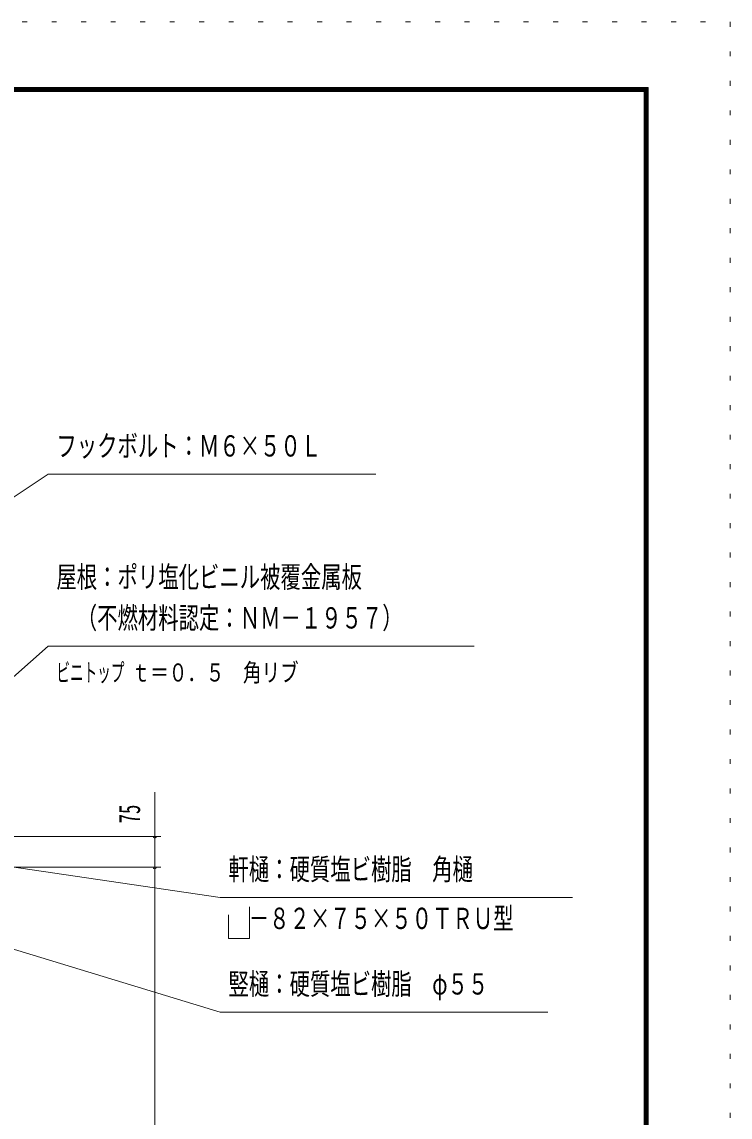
# Model space of a CAD drawing. Units: millimetres, scale not verified. Extents: x -25340 to 25345, y -10500 to 10500.
# Drawn here: x 21023 to 25345, y 3814 to 10500 of the extents above; entities that cross this region are included whole.
import ezdxf
from ezdxf.enums import TextEntityAlignment as Align

# ---------------------------------------------------------------- set-up
doc = ezdxf.new("R2010")
doc.units = ezdxf.units.MM
doc.header["$LTSCALE"] = 60
doc.linetypes.add('USER4', pattern=[3, 0.5, -2.5])
for name, color, linetype, lineweight in [('0-A_2-52DIM', 3, 'Continuous', 18), ('0-C_F-F', 5, 'Continuous', 18), ('0-D_F-E_J_ADD', 5, 'USER4', 18)]:
    doc.layers.add(name, color=color, linetype=linetype, lineweight=lineweight)
doc.styles.add('ＭＳ ゴシック', font='')
doc.styles.get('ＭＳ ゴシック').set_extended_font_data('MS Gothic')

msp = doc.modelspace()

# ---------------------------------------------------------------- linework, layer by layer
at = {"layer": '0-A_2-52DIM'}
for p, q in [((21183.13, 7739.93), (18794.1, 6145.67)), ((23183.12, 7739.93), (21183.13, 7739.93)), ((21183.13, 6689.93), (20026.44, 5662.5)), ((21183.13, 6689.93), (23783.13, 6689.93)), ((21833.12, 719.93), (21833.12, 5797.43)), ((20658.12, 5527.43), (21870.63, 5527.43)), ((21843.12, 5527.43), (21823.12, 5527.43)), ((22233.13, 5155.5), (20576.85, 5398.16)), ((20575.62, 5339.93), (21870.63, 5339.93)), ((21843.12, 5339.93), (21823.12, 5339.93)), ((22233.13, 5155.5), (24383.13, 5155.5)), ((22283.13, 4905.5), (22283.13, 5049.85)), ((22233.13, 4455.51), (20497, 4984.1)), ((22233.13, 4455.51), (24233.12, 4455.51))]:
    msp.add_line(p, q, dxfattribs=at)
msp.add_lwpolyline([(22283.13, 4905.5), (22411.91, 4905.5), (22411.91, 5096.93)], dxfattribs=at)
for centre in [(21833.12, 5527.43), (21833.12, 5339.93)]:
    msp.add_arc(centre, 10, 180, 0, dxfattribs=at)
at = {"layer": '0-C_F-F'}
for p, q in [((-3855.46, 10100), (24844.54, 10100)), ((-3852.96, 10097.5), (24842.03, 10097.5)), ((24842.03, -9997.5), (24842.03, 10097.5)), ((24844.54, -10000), (24844.54, 10100)), ((-3850.46, 10095), (24839.53, 10095)), ((-3847.96, 10092.5), (24837.03, 10092.5)), ((-3845.46, 10090), (24834.54, 10090)), ((-3842.96, 10087.5), (24832.04, 10087.5)), ((-3840.46, 10085), (24829.53, 10085)), ((-3837.96, 10082.5), (24827.04, 10082.5)), ((-3835.46, 10080), (24824.53, 10080)), ((-3832.96, 10077.5), (24822.04, 10077.5)), ((-3830.46, 10075), (24819.53, 10075)), ((24822.04, -9977.5), (24822.04, 10077.5)), ((24824.53, -9980), (24824.53, 10080)), ((24827.04, -9982.5), (24827.04, 10082.5)), ((24832.04, -9987.5), (24832.04, 10087.5)), ((24837.03, -9992.5), (24837.03, 10092.5))]:
    msp.add_line(p, q, dxfattribs=at)
for points in [[(-3850.46, 10095), (-3850.46, -9995), (24839.53, -9995), (24839.53, 10095)], [(-3845.46, 10090), (-3845.46, -9990), (24834.54, -9990), (24834.54, 10090)], [(-3840.46, 10085), (-3840.46, -9985), (24829.53, -9985), (24829.53, 10085)], [(-3830.46, 10075), (-3830.46, -9975), (24819.53, -9975), (24819.53, 10075)]]:
    msp.add_lwpolyline(points, dxfattribs=at)
at = {"layer": '0-D_F-E_J_ADD'}
msp.add_line((25344.54, 10500), (25344.54, -10500), dxfattribs=at)
msp.add_lwpolyline([(-4355.46, -10500), (-4355.46, 10500), (25344.54, 10500)], dxfattribs=at)

# ---------------------------------------------------------------- texts
at = {"layer": '0-A_2-52DIM', "color": 7, "style": 'ＭＳ ゴシック'}
for s, height, width, p in [('フックボルト：Ｍ６×５０Ｌ', 130.2, 0.7, (21233.13, 7807.69)), ('屋根：ポリ塩化ビニル被覆金属板', 130.2, 0.7, (21233.13, 7007.69)), ('\u3000（不燃材料認定：ＮＭ－１９５７）', 130.2, 0.7, (21233.13, 6757.69)), ('ビニトップ ', 110.7, 0.55, (21233.13, 6439.93)), ('ｔ＝０．５\u3000角リブ', 110.7, 0.75, (21692.4, 6439.93)), ('軒樋：硬質塩ビ樹脂\u3000角樋', 130.2, 0.7, (22283.13, 5223.26)), ('\u3000－８２×７５×５０ＴＲＵ型', 130.2, 0.7, (22283.13, 4923.26)), ('竪樋：硬質塩ビ樹脂\u3000φ５５', 130.2, 0.7, (22283.13, 4523.27))]:
    msp.add_text(s, height=height, dxfattribs=dict(at, width=width)).set_placement(p, align=Align.BOTTOM_LEFT)
at = {"layer": '0-A_2-52DIM', "color": 7, "style": 'ＭＳ ゴシック', "width": 0.65}
msp.add_text('75', height=130.2, rotation=90, dxfattribs=at).set_placement((21783.12, 5606.89), align=Align.BOTTOM_LEFT)

doc.saveas('drawing.dxf')
